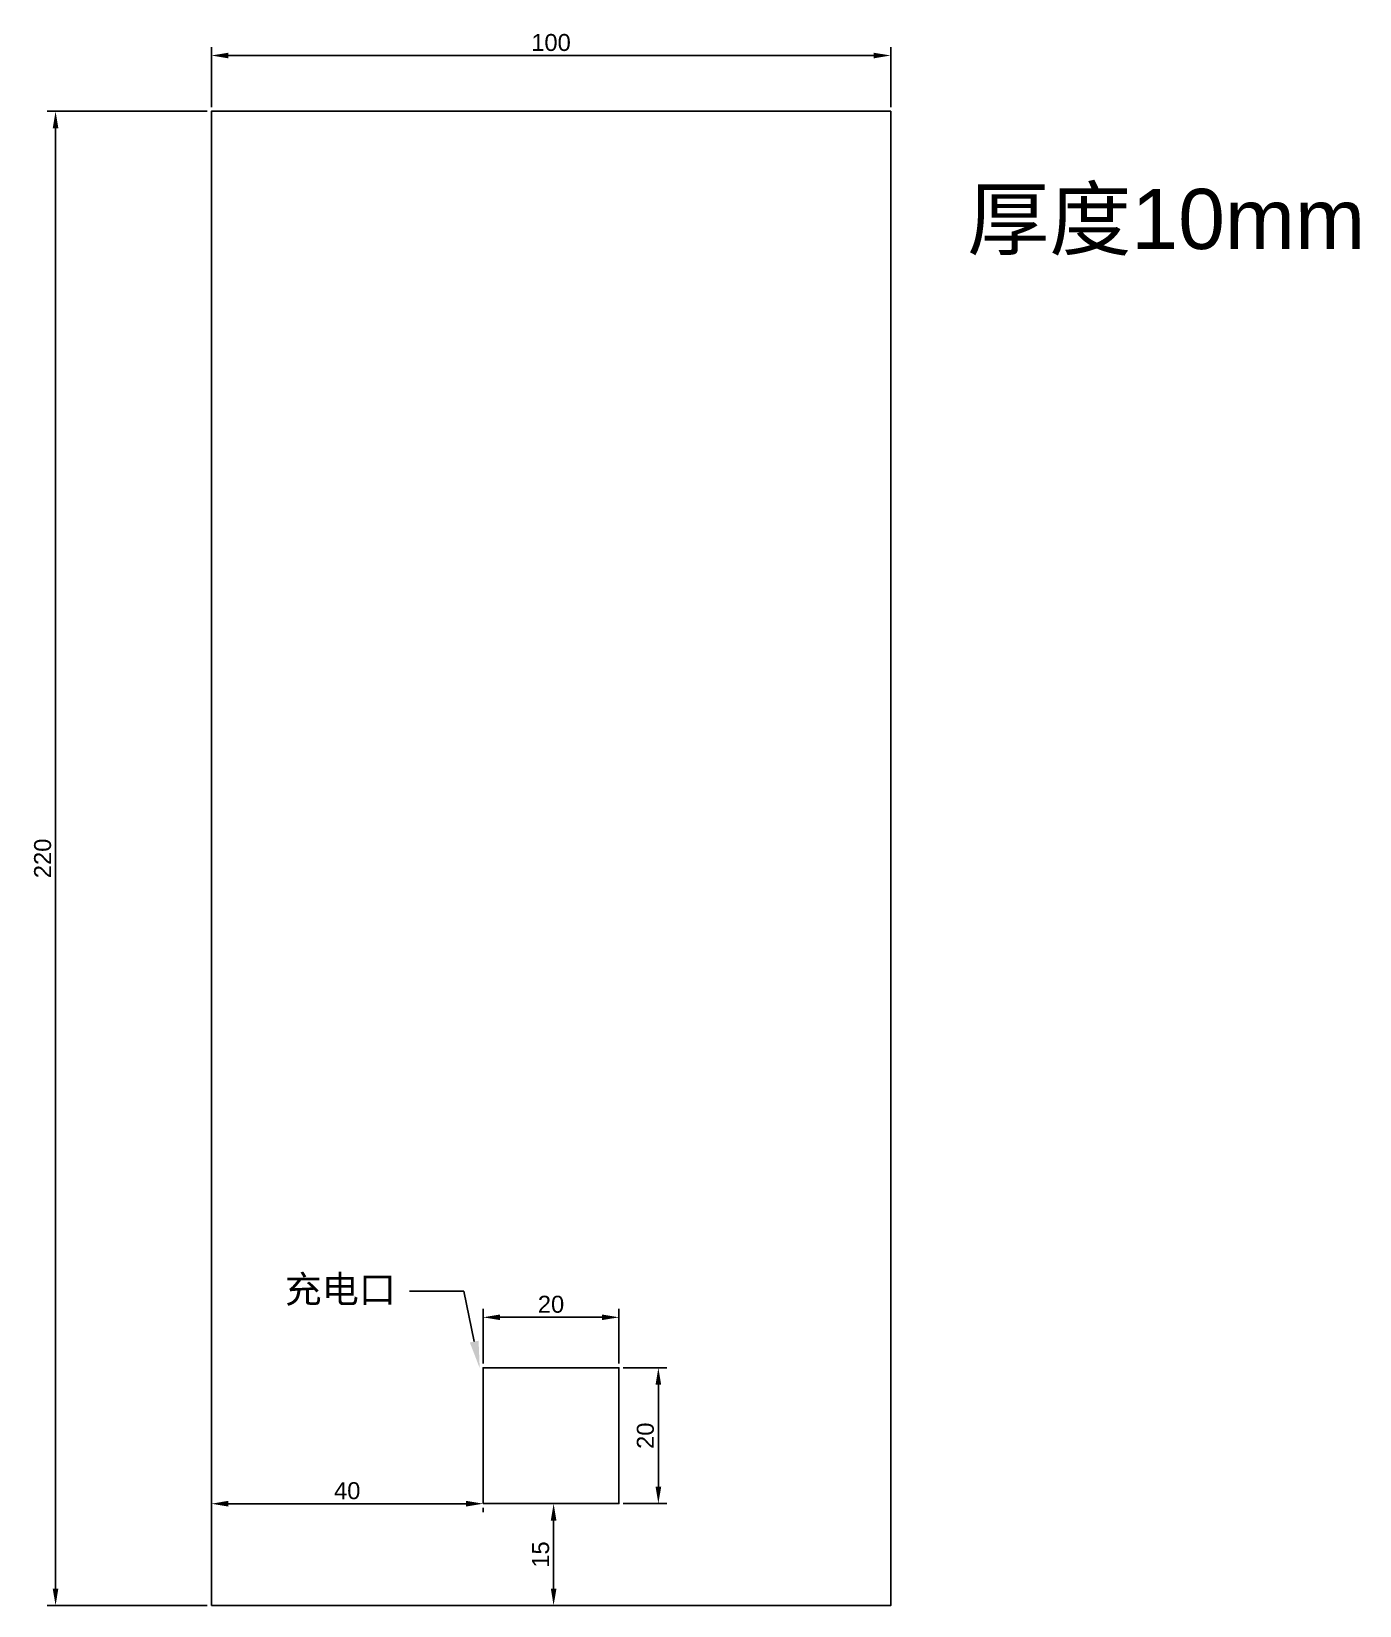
# Model space of a CAD drawing. Header units: millimetres. Extents: x -26 to 169, y 0 to 232.
import ezdxf
from ezdxf import colors
from ezdxf.entities.mleader import LeaderData, LeaderLine
from ezdxf.math import Vec2, Vec3

# ---------------------------------------------------------------- set-up
doc = ezdxf.new("R2010")
doc.units = ezdxf.units.MM
doc.linetypes.add('HIDDEN2', pattern=[4.7625, 3.175, -1.5875])
doc.layers.add('虚线', color=7, linetype='HIDDEN2')
doc.styles.get("Standard").update_dxf_attribs({"font": 'arial.ttf'})
doc.dimstyles.new('ISO-25', dxfattribs={"dimtxt": 2.5, "dimasz": 2.5, "dimexe": 1.25, "dimexo": 0.625, "dimtad": 1, "dimtxsty": 'Standard', "dimcen": 2.5, "dimadec": 0, "dimazin": 0, "dimtfac": 1, "dimtmove": 0, "dimatfit": 3, "dimfxl": 1, "dimarcsym": 0})

# ---------------------------------------------------------------- blocks, each defined once
blk = doc.blocks.new('*D1')
at = {"color": 0, "lineweight": -2, "transparency": 16777216}
for p, q in [((0, 220.62), (0, 229.46)), ((100, 220.62), (100, 229.46)), ((2.5, 228.21), (97.5, 228.21))]:
    blk.add_line(p, q, dxfattribs=at)
at = {"color": 0, "transparency": 16777216}
for points in [[(2.5, 228.62), (2.5, 227.79), (0, 228.21)], [(97.5, 228.62), (97.5, 227.79), (100, 228.21)]]:
    blk.add_solid(points, dxfattribs=at)
at = {"layer": 'Defpoints', "color": 0, "transparency": 16777216}
for p in [(100, 228.21), (0, 220), (100, 220)]:
    blk.add_point(p, dxfattribs=at)
at = {"color": 0, "transparency": 16777216, "insert": (50, 230.11), "char_height": 2.5, "attachment_point": 5}
blk.add_mtext('100', dxfattribs=at)
blk = doc.blocks.new('*D2')
at = {"color": 0, "lineweight": -2, "transparency": 16777216}
for p, q in [((40, 35.62), (40, 43.68)), ((42.5, 42.43), (57.5, 42.43)), ((60, 35.62), (60, 43.68))]:
    blk.add_line(p, q, dxfattribs=at)
at = {"color": 0, "transparency": 16777216}
for points in [[(42.5, 42.85), (42.5, 42.02), (40, 42.43)], [(57.5, 42.85), (57.5, 42.02), (60, 42.43)]]:
    blk.add_solid(points, dxfattribs=at)
at = {"layer": 'Defpoints', "color": 0, "transparency": 16777216}
for p in [(60, 42.43), (40, 35), (60, 35)]:
    blk.add_point(p, dxfattribs=at)
at = {"color": 0, "transparency": 16777216, "insert": (50, 44.34), "char_height": 2.5, "attachment_point": 5}
blk.add_mtext('20', dxfattribs=at)
blk = doc.blocks.new('*D3')
at = {"color": 0, "lineweight": -2, "transparency": 16777216}
for p, q in [((60.63, 35), (67.05, 35)), ((65.8, 17.5), (65.8, 32.5)), ((60.63, 15), (67.05, 15))]:
    blk.add_line(p, q, dxfattribs=at)
at = {"color": 0, "transparency": 16777216}
for points in [[(65.39, 32.5), (66.22, 32.5), (65.8, 35)], [(65.39, 17.5), (66.22, 17.5), (65.8, 15)]]:
    blk.add_solid(points, dxfattribs=at)
at = {"layer": 'Defpoints', "color": 0, "transparency": 16777216}
for p in [(60, 35), (65.8, 35), (60, 15)]:
    blk.add_point(p, dxfattribs=at)
at = {"color": 0, "transparency": 16777216, "insert": (63.9, 25), "char_height": 2.5, "attachment_point": 5, "rotation": 90}
blk.add_mtext('20', dxfattribs=at)
blk = doc.blocks.new('*D4')
at = {"color": 0, "lineweight": -2, "transparency": 16777216}
for p, q in [((0, 14.38), (0, 13.74)), ((37.5, 14.99), (2.5, 14.99)), ((40, 14.38), (40, 13.74))]:
    blk.add_line(p, q, dxfattribs=at)
at = {"color": 0, "transparency": 16777216}
for points in [[(2.5, 15.41), (2.5, 14.57), (0, 14.99)], [(37.5, 15.41), (37.5, 14.57), (40, 14.99)]]:
    blk.add_solid(points, dxfattribs=at)
at = {"layer": 'Defpoints', "color": 0, "transparency": 16777216}
for p in [(0, 15), (0, 14.99), (40, 15)]:
    blk.add_point(p, dxfattribs=at)
at = {"color": 0, "transparency": 16777216, "insert": (20, 16.89), "char_height": 2.5, "attachment_point": 5}
blk.add_mtext('40', dxfattribs=at)
blk = doc.blocks.new('*D5')
at = {"color": 0, "lineweight": -2, "transparency": 16777216}
for p, q in [((59.38, 15), (49.13, 15)), ((50.38, 12.5), (50.38, 2.5)), ((59.38, 0), (49.13, 0))]:
    blk.add_line(p, q, dxfattribs=at)
at = {"color": 0, "transparency": 16777216}
for points in [[(49.97, 12.5), (50.8, 12.5), (50.38, 15)], [(49.97, 2.5), (50.8, 2.5), (50.38, 0)]]:
    blk.add_solid(points, dxfattribs=at)
at = {"layer": 'Defpoints', "color": 0, "transparency": 16777216}
for p in [(60, 15), (60, 0), (50.38, 0)]:
    blk.add_point(p, dxfattribs=at)
at = {"color": 0, "transparency": 16777216, "insert": (48.48, 7.5), "char_height": 2.5, "attachment_point": 5, "rotation": 90}
blk.add_mtext('15', dxfattribs=at)
blk = doc.blocks.new('*D6')
at = {"color": 0, "lineweight": -2, "transparency": 16777216}
for p, q in [((-0.63, 220), (-24.18, 220)), ((-22.93, 217.5), (-22.93, 2.5)), ((-0.63, 0), (-24.18, 0))]:
    blk.add_line(p, q, dxfattribs=at)
at = {"color": 0, "transparency": 16777216}
for points in [[(-23.35, 217.5), (-22.52, 217.5), (-22.93, 220)], [(-23.35, 2.5), (-22.52, 2.5), (-22.93, 0)]]:
    blk.add_solid(points, dxfattribs=at)
at = {"layer": 'Defpoints', "color": 0, "transparency": 16777216}
for p in [(0, 220), (0, 0), (-22.93, 0)]:
    blk.add_point(p, dxfattribs=at)
at = {"color": 0, "transparency": 16777216, "insert": (-24.83, 110), "char_height": 2.5, "attachment_point": 5, "rotation": 90}
blk.add_mtext('220', dxfattribs=at)

msp = doc.modelspace()

# ---------------------------------------------------------------- linework, layer by layer
for p, q in [((100, 220), (100, 182)), ((100, 0), (100, 38))]:
    msp.add_line(p, q)
for points in [[(0, 0), (100, 0), (100, 220), (0, 220)], [(40, 15), (60, 15), (60, 35), (40, 35)]]:
    msp.add_lwpolyline(points, close=True)

# ---------------------------------------------------------------- texts
at = {"layer": '虚线', "insert": (111.263, 208.578), "char_height": 8.86151, "attachment_point": 1}
msp.add_mtext_dynamic_manual_height_columns('\\pxsm1.5;{\\fSimSun|b0|i0|c134|p2;厚度}10mm', width=230.64993, gutter_width=44.308, heights=[89.003], dxfattribs=at)

# ---------------------------------------------------------------- dimensions: what is measured, and where the dimension line sits
for base, p1, p2, picture, middle in [((100, 228.205), (0, 220), (100, 220), '*D1', (50, 230.107)), ((60, 42.434), (40, 35), (60, 35), '*D2', (50, 44.336)), ((0, 14.99), (40, 15), (0, 15), '*D4', (20, 16.892))]:
    dim = msp.add_linear_dim(base=base, p1=p1, p2=p2, dimstyle='ISO-25')
    dim.commit()
    dim.dimension.update_dxf_attribs({"geometry": picture, "text_midpoint": middle})
for base, p1, p2, picture, middle in [((-22.934, 0), (0, 220), (0, 0), '*D6', (-24.835, 110)), ((65.804, 35), (60, 15), (60, 35), '*D3', (63.903, 25)), ((50.384, 0), (60, 15), (60, 0), '*D5', (48.483, 7.5))]:
    dim = msp.add_linear_dim(base=base, p1=p1, p2=p2, angle=90, dimstyle='ISO-25')
    dim.commit()
    dim.dimension.update_dxf_attribs({"geometry": picture, "text_midpoint": middle})

# ---------------------------------------------------------------- leaders
ml = msp.add_multileader_mtext('Standard')
ml.set_content('{\\fSimSun|b0|i0|c134|p2;充电口}', color=256)
ml.set_leader_properties()
ml.build(insert=Vec2(0, 0))
ctx = ml.context
ctx.base_point, ctx.plane_origin = Vec3(9.142, 46.288), Vec3(39.503, 34.942)
ctx.text_align_type = 2
notes = []
notes.append((ctx, [(0, (1, 1, 0), (37.165, 46.288), (-1, 0), 8, [(0, [(39.503, 34.942)], 0, [])])]))
ctx.mtext.insert, ctx.mtext.alignment, ctx.mtext.flow_direction = Vec3(27.165, 48.567), 3, 5
for ctx, leaders in notes:
    for number, flags, end, landing, length, lines in leaders:
        leader = LeaderData()
        leader.index, (leader.has_last_leader_line, leader.has_dogleg_vector, leader.attachment_direction) = number, flags
        leader.last_leader_point, leader.dogleg_vector, leader.dogleg_length = Vec3(end), Vec3(landing), length
        for number, points, colour, breaks in lines:
            line = LeaderLine()
            line.index, line.vertices, line.color, line.breaks = number, Vec3.list(points), colors.encode_raw_color(colour), breaks
            leader.lines.append(line)
        ctx.leaders.append(leader)

doc.saveas('drawing.dxf')
